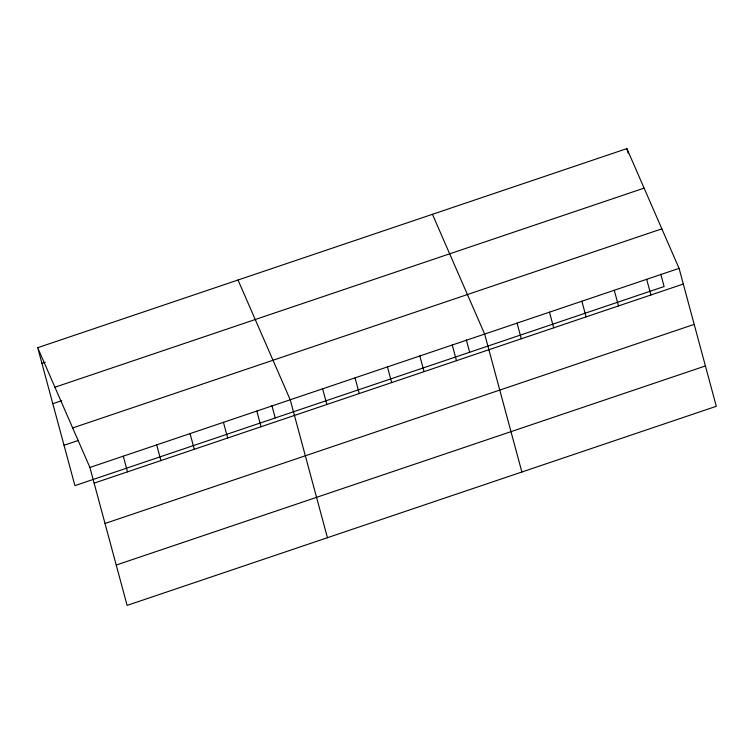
<?xml version="1.0" encoding="UTF-8"?>
<svg xmlns="http://www.w3.org/2000/svg" width="754" height="754" viewBox="0 0 754 754"><rect width="100%" height="100%" fill="white"/><g stroke="black" fill="none" stroke-linecap="round" stroke-linejoin="round"><path stroke-width="1.13" d="M37.7 347.698L626.885 148.604L679.081 268.367L716.3 406.302L127.115 605.396L89.896 467.461L37.7 347.698L74.919 485.633L664.104 286.539L660.777 274.211M41.932 363.362L45.268 362.24M54.929 387.217L644.105 188.123M52.818 403.71L61.715 400.704M72.676 427.942L661.852 228.848M64.033 445.284L78.501 440.393M89.896 467.461L679.081 268.367M94.127 483.135L683.312 284.032M105.013 523.483L694.198 324.38M116.229 565.048L705.414 365.954M432.447 214.306L484.652 334.069L521.872 472.004M238.019 280.007L290.224 399.771L327.443 537.706M626.885 148.604L628.091 153.081M646.678 279.319L650.909 294.984M614.274 290.271L618.497 305.936M581.871 301.214L586.094 316.887M549.459 312.165L553.69 327.839M517.056 323.117L521.287 338.791M466.34 339.913L469.667 352.241M452.249 345.021L456.472 360.685M419.846 355.963L424.068 371.637M387.433 366.915L391.665 382.589M355.03 377.867L359.262 393.541M322.627 388.819L326.859 404.483M271.911 405.614L275.238 417.942M256.831 411.053L261.063 426.717M223.448 422.334L227.68 437.999M190.065 433.616L194.287 449.28M156.672 444.898L160.904 460.562M123.288 456.179L127.511 471.844"/></g></svg>
